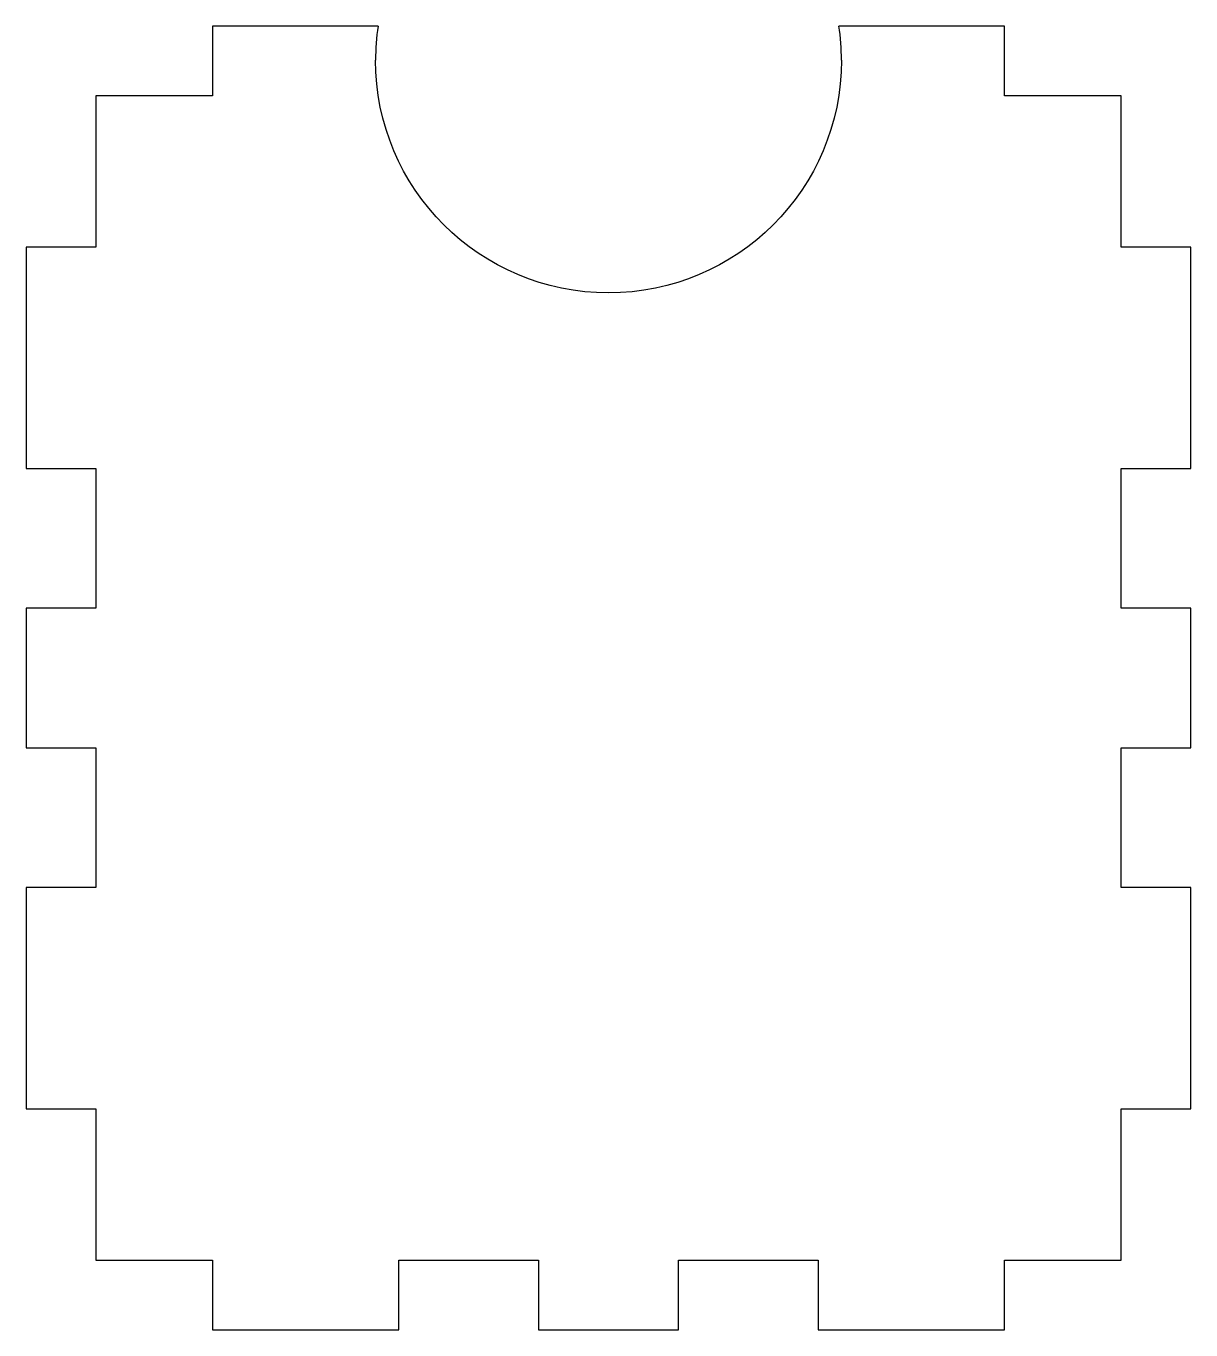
# Model space of a CAD drawing. Header units: millimetres. Extents: x -76.9 to -26.9, y 34.4 to 90.4.
import ezdxf

# ---------------------------------------------------------------- set-up
doc = ezdxf.new("R2010")
doc.units = ezdxf.units.MM
doc.layers.get('0').update_dxf_attribs({"linetype": 'CONTINUOUS'})

msp = doc.modelspace()

# ---------------------------------------------------------------- linework, layer by layer
for p, q in [((-61.759, 90.372, 0), (-68.866, 90.372, 0)), ((-68.866, 90.372, 0), (-68.866, 87.372, 0)), ((-61.759, 90.372), (-68.866, 90.372)), ((-68.866, 90.372), (-68.866, 87.372)), ((-34.866, 90.372, 0), (-41.974, 90.372, 0)), ((-34.866, 90.372), (-41.974, 90.372)), ((-34.866, 87.372, 0), (-34.866, 90.372, 0)), ((-34.866, 87.372), (-34.866, 90.372)), ((-68.866, 87.372, 0), (-73.866, 87.372, 0)), ((-73.866, 87.372, 0), (-73.866, 80.871, 0)), ((-68.866, 87.372), (-73.866, 87.372)), ((-73.866, 87.372), (-73.866, 80.871)), ((-29.866, 87.372, 0), (-34.866, 87.372, 0)), ((-29.866, 87.372), (-34.866, 87.372)), ((-29.866, 80.872, 0), (-29.866, 87.372, 0)), ((-29.866, 80.872), (-29.866, 87.372)), ((-73.866, 80.871, 0), (-76.866, 80.871, 0)), ((-76.866, 80.871, 0), (-76.866, 71.372, 0)), ((-73.866, 80.871), (-76.866, 80.871)), ((-76.866, 80.871), (-76.866, 71.372)), ((-26.866, 80.872, 0), (-29.866, 80.872, 0)), ((-26.866, 80.872), (-29.866, 80.872)), ((-26.866, 71.372, 0), (-26.866, 80.872, 0)), ((-26.866, 71.372), (-26.866, 80.872)), ((-76.866, 71.372, 0), (-73.866, 71.372, 0)), ((-76.866, 71.372), (-73.866, 71.372)), ((-73.866, 71.372, 0), (-73.866, 65.371, 0)), ((-73.866, 71.372), (-73.866, 65.371)), ((-29.866, 65.371, 0), (-29.866, 71.372, 0)), ((-29.866, 71.372, 0), (-26.866, 71.372, 0)), ((-29.866, 65.371), (-29.866, 71.372)), ((-29.866, 71.372), (-26.866, 71.372)), ((-73.866, 65.371, 0), (-76.866, 65.371, 0)), ((-76.866, 65.371, 0), (-76.866, 59.371, 0)), ((-73.866, 65.371), (-76.866, 65.371)), ((-76.866, 65.371), (-76.866, 59.371)), ((-26.866, 65.371, 0), (-29.866, 65.371, 0)), ((-26.866, 65.371), (-29.866, 65.371)), ((-26.866, 59.371, 0), (-26.866, 65.371, 0)), ((-26.866, 59.371), (-26.866, 65.371)), ((-76.866, 59.371, 0), (-73.866, 59.371, 0)), ((-76.866, 59.371), (-73.866, 59.371)), ((-73.866, 59.371, 0), (-73.866, 53.371, 0)), ((-73.866, 59.371), (-73.866, 53.371)), ((-29.866, 53.371, 0), (-29.866, 59.371, 0)), ((-29.866, 59.371, 0), (-26.866, 59.371, 0)), ((-29.866, 53.371), (-29.866, 59.371)), ((-29.866, 59.371), (-26.866, 59.371)), ((-73.866, 53.371, 0), (-76.866, 53.371, 0)), ((-76.866, 53.371, 0), (-76.866, 43.872, 0)), ((-73.866, 53.371), (-76.866, 53.371)), ((-76.866, 53.371), (-76.866, 43.872)), ((-26.866, 53.371, 0), (-29.866, 53.371, 0)), ((-26.866, 53.371), (-29.866, 53.371)), ((-26.866, 43.872, 0), (-26.866, 53.371, 0)), ((-26.866, 43.872), (-26.866, 53.371)), ((-76.866, 43.872, 0), (-73.866, 43.872, 0)), ((-76.866, 43.872), (-73.866, 43.872)), ((-73.866, 43.872, 0), (-73.866, 37.372, 0)), ((-73.866, 43.872), (-73.866, 37.372)), ((-29.866, 37.372, 0), (-29.866, 43.872, 0)), ((-29.866, 43.872, 0), (-26.866, 43.872, 0)), ((-29.866, 37.372), (-29.866, 43.872)), ((-29.866, 43.872), (-26.866, 43.872)), ((-73.866, 37.372, 0), (-68.866, 37.372, 0)), ((-73.866, 37.372), (-68.866, 37.372)), ((-68.866, 37.372, 0), (-68.866, 34.372, 0)), ((-68.866, 37.372), (-68.866, 34.372)), ((-60.866, 34.372, 0), (-60.866, 37.372, 0)), ((-60.866, 37.372, 0), (-54.866, 37.372, 0)), ((-60.866, 34.372), (-60.866, 37.372)), ((-60.866, 37.372), (-54.866, 37.372)), ((-54.866, 37.372, 0), (-54.866, 34.372, 0)), ((-54.866, 37.372), (-54.866, 34.372)), ((-48.866, 34.372, 0), (-48.866, 37.372, 0)), ((-48.866, 37.372, 0), (-42.866, 37.372, 0)), ((-48.866, 34.372), (-48.866, 37.372)), ((-48.866, 37.372), (-42.866, 37.372)), ((-42.866, 37.372, 0), (-42.866, 34.372, 0)), ((-42.866, 37.372), (-42.866, 34.372)), ((-34.866, 34.372, 0), (-34.866, 37.372, 0)), ((-34.866, 37.372, 0), (-29.866, 37.372, 0)), ((-34.866, 34.372), (-34.866, 37.372)), ((-34.866, 37.372), (-29.866, 37.372)), ((-68.866, 34.372, 0), (-60.866, 34.372, 0)), ((-68.866, 34.372), (-60.866, 34.372)), ((-54.866, 34.372, 0), (-48.866, 34.372, 0)), ((-54.866, 34.372), (-48.866, 34.372)), ((-42.866, 34.372, 0), (-34.866, 34.372, 0)), ((-42.866, 34.372), (-34.866, 34.372))]:
    msp.add_line(p, q)
for centre, major_axis, ratio, start_param, end_param in [((-5.817, 92.59, 0), (56.018, 4.459), 0.417196, 3.046457, 3.108398), ((-5.817, 92.59), (56.018, 4.459), 0.417196, 3.046457, 3.108398), ((-75.217, 89.167, 0), (33.35, -0.367), 0.546134, 0.006009, 0.086318), ((-75.217, 89.167), (33.35, -0.367), 0.546134, 0.006009, 0.086318)]:
    msp.add_ellipse(centre, major_axis=major_axis, ratio=ratio, start_param=start_param, end_param=end_param)
for points in [[(-51.866, 78.91, 0), (-57.389, 78.91, 0), (-61.866, 83.386, 0), (-61.866, 88.91, 0)], [(-51.866, 78.91), (-57.389, 78.91), (-61.866, 83.386), (-61.866, 88.91)], [(-41.866, 88.91, 0), (-41.866, 83.386, 0), (-46.344, 78.91, 0), (-51.866, 78.91, 0)], [(-41.866, 88.91), (-41.866, 83.386), (-46.344, 78.91), (-51.866, 78.91)]]:
    msp.add_open_spline(points, degree=3)

doc.saveas('drawing.dxf')
